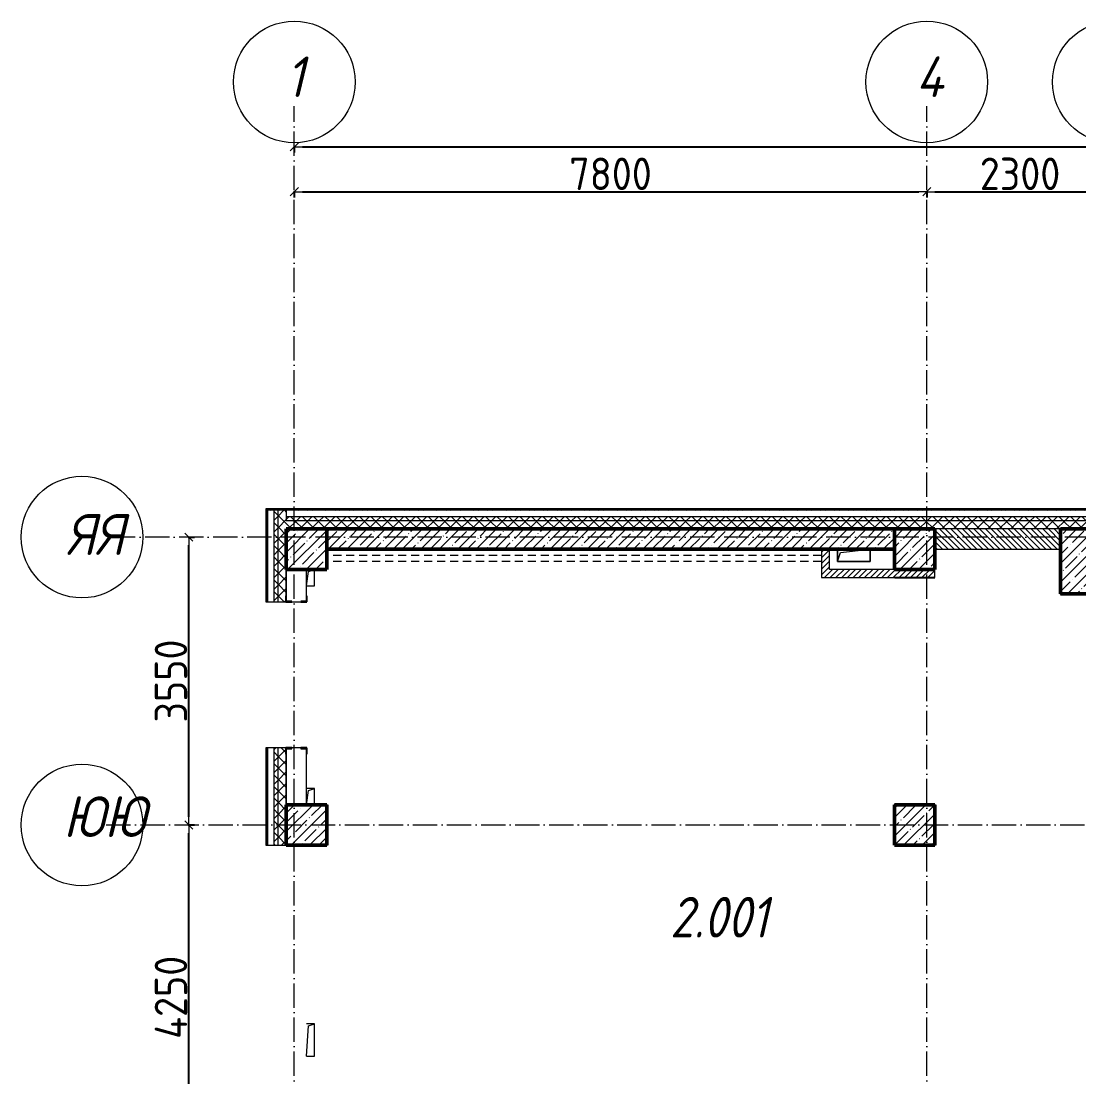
# Model space of a CAD drawing. Header units: millimetres. Extents: x -356862 to 418287, y 0 to 839748.
# Drawn here: x -21310 to -8267, y 537942 to 550959 of the extents above; entities that cross this region are included whole.
import ezdxf

# ---------------------------------------------------------------- set-up
doc = ezdxf.new("R2010")
doc.units = ezdxf.units.MM
doc.linetypes.add('200_ШТРИХ_ш1п0_6_', pattern=[160, 100, -60])
doc.linetypes.add('50_200_ШТРИХ_1Т_ш5_п1_п1_', pattern=[700, 500, -100, 0, -100])
for name, color, linetype, lineweight in [('A-____-____-DIMS', 7, 'Continuous', 9), ('A-DETL-____-OTLN-3', 7, '200_ШТРИХ_ш1п0_6_', 9), ('A-FLOR-____-OTLN', 7, 'Continuous', 9), ('A-GENM-____-MCUT', 7, 'Continuous', 25), ('A-GENM-____-OTLN', 7, 'Continuous', 9), ('A-GENM-____-OTLN-1', 7, 'Continuous', 25), ('A-WALL-____-MCUT', 7, 'Continuous', 13), ('A-WALL-____-MCUT-1', 7, 'Continuous', 9), ('A-WALL-____-MCUT-2', 7, 'Continuous', 50), ('A-WALL-____-PATT-1', 7, 'Continuous', 9), ('A-WALL-FNSH-MCUT-1', 7, 'Continuous', 9), ('S-COLS-____-MCUT', 7, 'Continuous', 50), ('S-COLS-____-OTLN', 7, 'Continuous', 9), ('S-GRID-____-IDEN', 7, 'Continuous', 9), ('S-GRID-____-OTLN-1', 7, '50_200_ШТРИХ_1Т_ш5_п1_п1_', 9), ('Марки помещений', 7, 'Continuous', 9)]:
    doc.layers.add(name, color=color, linetype=linetype, lineweight=lineweight)
doc.styles.add('ISOCPEUR_I_2', font='isocpeui.ttf', dxfattribs={"width": 0.85, "height": 2.3})
doc.styles.add('ISOCPEUR_I_9', font='isocpeui.ttf', dxfattribs={"width": 0.9, "height": 250})
doc.styles.add('СПДС', font='isocpeur.ttf', dxfattribs={"width": 0.9})
doc.dimstyles.new('Размера А3', dxfattribs={"dimtxt": 200, "dimasz": 100, "dimexe": 70, "dimexo": 100, "dimgap": 20, "dimtad": 1, "dimdec": 0, "dimrnd": 10, "dimzin": 0, "dimdsep": 46, "dimtxsty": 'СПДС', "dimblk": 'ARROWHEAD_6', "dimcen": 1, "dimclrd": 256, "dimclre": 256, "dimclrt": 256, "dimazin": 0, "dimtfac": 1, "dimtdec": 0, "dimtmove": 2, "dimatfit": 3, "dimfxl": 1, "dimtolj": 1, "dimtzin": 0, "dimarcsym": 0})
pattern_1 = [(45, (-15591.66, 459015.94), (-114.04925, 114.04925), []), (45, (-15477.61, 459015.94), (-114.04925, 114.04925), [201.612, -40.322, 3.353, -36.97])]
pattern_2 = [(45, (-15591.66, 459015.94), (-85.53659, 85.53659), []), (45, (-15534.64, 459015.94), (-85.53659, 85.53659), [])]
pattern_3 = [(45, (-15591.663, 459015.94), (-35.35534, 35.35534), [])]
pattern_4 = [(45, (-15591.66, 459015.94), (-70.71068, 70.71068), []), (135, (-15591.66, 459015.94), (-70.71068, -70.71068), [])]

# ---------------------------------------------------------------- blocks, each defined once
blk = doc.blocks.new('BSC_Колонна _Прямоугольная - 500х500-V27-АР1_План отверстий 2 этажа в осях 1-64_Ю-ЯЯ')
at = {"layer": 'S-COLS-____-OTLN'}
h = blk.add_hatch(dxfattribs=at)
h.set_pattern_fill('FP_36', color=256, style=0, pattern_type=2)
h.set_pattern_definition([(45, (2200, -85431.04), (-114.04925, 114.04925), []), (45, (2314.05, -85431.04), (-114.04925, 114.04925), [201.613, -40.323, 3.353, -36.97])])
h.paths.add_polyline_path([(-250, -250), (250, -250), (250, 250), (-250, 250), (-250, 46)], flags=0)
at = {"layer": 'S-COLS-____-MCUT'}
for p, q in [((250, 250), (-250, 250)), ((-250, 250), (-250, -250)), ((250, -250), (250, 250)), ((-250, -250), (250, -250))]:
    blk.add_line(p, q, dxfattribs=at)
blk = doc.blocks.new('BSC_Колонна _Прямоугольная - 500х500-V52-АР1_План отверстий 2 этажа в осях 1-64_Ю-ЯЯ')
at = {"layer": 'S-COLS-____-OTLN'}
h = blk.add_hatch(dxfattribs=at)
h.set_pattern_fill('FP_62', color=256, style=0, pattern_type=2)
h.set_pattern_definition([(45, (2200, -82031.04), (-114.04925, 114.04925), []), (45, (2314.05, -82031.04), (-114.04925, 114.04925), [201.613, -40.323, 3.353, -36.97])])
h.paths.add_polyline_path([(-250, -250), (250, -250), (250, 250), (-250, 250), (-250, 217)], flags=0)
at = {"layer": 'S-COLS-____-MCUT'}
for p, q in [((250, 250), (-250, 250)), ((-250, 250), (-250, -250)), ((250, -250), (250, 250)), ((-250, -250), (250, -250))]:
    blk.add_line(p, q, dxfattribs=at)
blk = doc.blocks.new('BSC_Колонна _Прямоугольная - 500х500-V56-АР1_План отверстий 2 этажа в осях 1-64_Ю-ЯЯ')
at = {"layer": 'S-COLS-____-OTLN'}
h = blk.add_hatch(dxfattribs=at)
h.set_pattern_fill('FP_67', color=256, style=0, pattern_type=2)
h.set_pattern_definition([(45, (-5300, -82031.04), (-114.04925, 114.04925), []), (45, (-5185.95, -82031.04), (-114.04925, 114.04925), [201.613, -40.323, 3.353, -36.97])])
h.paths.add_polyline_path([(-250, -250), (250, -250), (250, 250), (-250, 250)], flags=0)
at = {"layer": 'S-COLS-____-MCUT'}
for p, q in [((250, 250), (-250, 250)), ((-250, 250), (-250, -250)), ((250, -250), (250, 250)), ((-250, -250), (250, -250))]:
    blk.add_line(p, q, dxfattribs=at)
blk = doc.blocks.new('BSC_Колонна _Прямоугольная - 500х800-V91-АР1_План отверстий 2 этажа в осях 1-64_Ю-ЯЯ')
at = {"layer": 'S-COLS-____-OTLN'}
h = blk.add_hatch(dxfattribs=at)
h.set_pattern_fill('FP_104', color=256, style=0, pattern_type=2)
h.set_pattern_definition([(45, (-7350, -85281.04), (-114.04925, 114.04925), []), (45, (-7235.95, -85281.04), (-114.04925, 114.04925), [201.613, -40.323, 3.353, -36.97])])
h.paths.add_polyline_path([(-250, -400), (250, -400), (250, 400), (-250, 400)], flags=0)
at = {"layer": 'S-COLS-____-MCUT'}
for p, q in [((250, 400), (-250, 400)), ((-250, 400), (-250, -400)), ((250, -400), (250, 400)), ((-250, -400), (250, -400))]:
    blk.add_line(p, q, dxfattribs=at)
blk = doc.blocks.new('Фахверк_СКБ_Уголок - 250_2700-27497298-АР1_План отверстий 2 этажа в осях 1-64_Ю-ЯЯ')
at = {"layer": 'A-GENM-____-MCUT'}
for p, q in [((200, 181), (125, 181)), ((125, 181), (125, 106)), ((131, 106), (131, 175)), ((131, 175), (200, 175)), ((200, 175), (200, 181)), ((125, 106), (131, 106)), ((131, -6), (125, -6)), ((125, -6), (125, -81)), ((125, -81), (200, -81)), ((131, -75), (131, -6)), ((200, -75), (131, -75)), ((200, -81), (200, -75))]:
    blk.add_line(p, q, dxfattribs=at)
blk = doc.blocks.new('AR_Отверстие прямоугольное _в плите_ - AR_Отверстие прямоугольное _в плите_-30459225-АР1_План отверстий 2 этажа в осях 1-64_Ю-ЯЯ')
at = {"layer": 'A-GENM-____-OTLN'}
for p, q in [((-200, 75), (-200, -75)), ((-200, -75), (-163, 37)), ((-163, 37), (200, 75)), ((200, -75), (200, 75)), ((-200, -75), (200, -75))]:
    blk.add_line(p, q, dxfattribs=at)
blk = doc.blocks.new('AR_Отверстие прямоугольное _в плите_ - AR_Отверстие прямоугольное _в плите_-30510733-АР1_План отверстий 2 этажа в осях 1-64_Ю-ЯЯ')
at = {"layer": 'A-GENM-____-OTLN'}
for p, q in [((-50, -100), (-25, 75)), ((-25, 75), (50, 100)), ((50, -100), (50, 100)), ((-50, -100), (50, -100))]:
    blk.add_line(p, q, dxfattribs=at)
blk = doc.blocks.new('AR_Отверстие прямоугольное _в плите_ - AR_Отверстие прямоугольное _в плите_-30510902-АР1_План отверстий 2 этажа в осях 1-64_Ю-ЯЯ')
at = {"layer": 'A-GENM-____-OTLN'}
for p, q in [((50, 200), (-50, 200)), ((-50, -200), (-25, 175)), ((-25, 175), (50, 200)), ((50, -200), (50, 200)), ((-50, -200), (50, -200))]:
    blk.add_line(p, q, dxfattribs=at)
blk = doc.blocks.new('AR_Отверстие прямоугольное _в плите_ - AR_Отверстие прямоугольное _в плите_-V177-АР1_План отверстий 2 этажа в осях 1-64_Ю-ЯЯ')
at = {"layer": 'A-GENM-____-OTLN'}
for p, q in [((50, 100), (-50, 100)), ((-50, -100), (-25, 75)), ((-25, 75), (50, 100)), ((50, -100), (50, 100))]:
    blk.add_line(p, q, dxfattribs=at)
blk = doc.blocks.new('Ось сетки - Круг_Ø6_00__ISO-2_5_0_9K_-25732049-АР1_План отверстий 2 этажа в осях 1-64_Ю-ЯЯ')
at = {"layer": 'S-GRID-____-IDEN'}
blk.add_circle((0, 0), 3, dxfattribs=at)
blk = doc.blocks.new('ARROWHEAD_6')
at = {"color": 0, "linetype": 'Continuous'}
for p, q in [((0, 0), (-1, 0)), ((-0.5, -0.5), (0.5, 0.5))]:
    blk.add_line(p, q, dxfattribs=at)
blk = doc.blocks.new('*D4619')
at = {"layer": 'A-____-____-DIMS', "lineweight": -2, "transparency": 16777216}
for p, q in [((-19249, 541047), (-19173, 541047)), ((-19243, 536897), (-19243, 540947)), ((-19249, 536797), (-19173, 536797))]:
    blk.add_line(p, q, dxfattribs=at)
at = {"layer": 'Defpoints', "color": 0, "lineweight": 30, "transparency": 16777216}
for p in [(-19349, 541047), (-19243, 541047), (-19349, 536797)]:
    blk.add_point(p, dxfattribs=at)
at = {"layer": 'A-____-____-DIMS', "lineweight": -2, "transparency": 16777216, "xscale": 100, "yscale": 100, "zscale": 100}
for p, rotation in [((-19243, 541047), 90), ((-19243, 536797), 270)]:
    blk.add_blockref('ARROWHEAD_6', p, dxfattribs=dict(at, rotation=rotation))
at = {"layer": 'A-____-____-DIMS', "transparency": 16777216, "insert": (-19463, 538922), "char_height": 400, "width": 2.56, "attachment_point": 5, "rotation": 90, "style": 'СПДС'}
blk.add_mtext('\\A1;4250', dxfattribs=at)
blk = doc.blocks.new('*D4620')
at = {"layer": 'A-____-____-DIMS', "lineweight": -2, "transparency": 16777216}
for p, q in [((-19249, 544597), (-19173, 544597)), ((-19243, 541147), (-19243, 544497)), ((-19249, 541047), (-19173, 541047))]:
    blk.add_line(p, q, dxfattribs=at)
at = {"layer": 'Defpoints', "color": 0, "lineweight": 30, "transparency": 16777216}
for p in [(-19349, 544597), (-19243, 544597), (-19349, 541047)]:
    blk.add_point(p, dxfattribs=at)
at = {"layer": 'A-____-____-DIMS', "lineweight": -2, "transparency": 16777216, "xscale": 100, "yscale": 100, "zscale": 100}
for p, rotation in [((-19243, 544597), 90), ((-19243, 541047), 270)]:
    blk.add_blockref('ARROWHEAD_6', p, dxfattribs=dict(at, rotation=rotation))
at = {"layer": 'A-____-____-DIMS', "transparency": 16777216, "insert": (-19463, 542822), "char_height": 400, "width": 2.49, "attachment_point": 5, "rotation": 90, "style": 'СПДС'}
blk.add_mtext('\\A1;3550', dxfattribs=at)
blk = doc.blocks.new('*D4621')
at = {"layer": 'A-____-____-DIMS', "lineweight": -2, "transparency": 16777216}
for p, q in [((-17942, 548862), (-17942, 548786)), ((-17842, 548856), (-10242, 548856)), ((-10142, 548862), (-10142, 548786))]:
    blk.add_line(p, q, dxfattribs=at)
at = {"layer": 'Defpoints', "color": 0, "lineweight": 30, "transparency": 16777216}
for p in [(-17942, 548962), (-10142, 548962), (-10142, 548856)]:
    blk.add_point(p, dxfattribs=at)
at = {"layer": 'A-____-____-DIMS', "lineweight": -2, "transparency": 16777216, "xscale": 100, "yscale": 100, "zscale": 100, "rotation": 180}
blk.add_blockref('ARROWHEAD_6', (-17942, 548856), dxfattribs=at)
at = {"layer": 'A-____-____-DIMS', "lineweight": -2, "transparency": 16777216, "xscale": 100, "yscale": 100, "zscale": 100}
blk.add_blockref('ARROWHEAD_6', (-10142, 548856), dxfattribs=at)
at = {"layer": 'A-____-____-DIMS', "transparency": 16777216, "insert": (-14042, 549076), "char_height": 400, "width": 2.49, "attachment_point": 5, "style": 'СПДС'}
blk.add_mtext('\\A1;7800', dxfattribs=at)
blk = doc.blocks.new('*D4622')
at = {"layer": 'A-____-____-DIMS', "lineweight": -2, "transparency": 16777216}
for p, q in [((-10142, 548862), (-10142, 548786)), ((-10042, 548856), (-7942, 548856)), ((-7842, 548862), (-7842, 548786))]:
    blk.add_line(p, q, dxfattribs=at)
at = {"layer": 'Defpoints', "color": 0, "lineweight": 30, "transparency": 16777216}
for p in [(-10142, 548962), (-7842, 548962), (-7842, 548856)]:
    blk.add_point(p, dxfattribs=at)
at = {"layer": 'A-____-____-DIMS', "lineweight": -2, "transparency": 16777216, "xscale": 100, "yscale": 100, "zscale": 100, "rotation": 180}
blk.add_blockref('ARROWHEAD_6', (-10142, 548856), dxfattribs=at)
at = {"layer": 'A-____-____-DIMS', "lineweight": -2, "transparency": 16777216, "xscale": 100, "yscale": 100, "zscale": 100}
blk.add_blockref('ARROWHEAD_6', (-7842, 548856), dxfattribs=at)
at = {"layer": 'A-____-____-DIMS', "transparency": 16777216, "insert": (-8992, 549076), "char_height": 400, "width": 2.49, "attachment_point": 5, "style": 'СПДС'}
blk.add_mtext('\\A1;2300', dxfattribs=at)
blk = doc.blocks.new('*D4571')
at = {"layer": 'A-____-____-DIMS', "lineweight": -2, "transparency": 16777216}
for p, q in [((-17942, 549415), (-17942, 549339)), ((-17842, 549409), (33027, 549409)), ((85458, 549409), (34435, 549409)), ((85558, 549415), (85558, 549339))]:
    blk.add_line(p, q, dxfattribs=at)
at = {"layer": 'Defpoints', "color": 0, "lineweight": 30, "transparency": 16777216}
for p in [(-17942, 549515), (85558, 549515), (85558, 549409)]:
    blk.add_point(p, dxfattribs=at)
at = {"layer": 'A-____-____-DIMS', "lineweight": -2, "transparency": 16777216, "xscale": 100, "yscale": 100, "zscale": 100, "rotation": 180}
blk.add_blockref('ARROWHEAD_6', (-17942, 549409), dxfattribs=at)
at = {"layer": 'A-____-____-DIMS', "lineweight": -2, "transparency": 16777216, "xscale": 100, "yscale": 100, "zscale": 100}
blk.add_blockref('ARROWHEAD_6', (85558, 549409), dxfattribs=at)
at = {"layer": 'A-____-____-DIMS', "transparency": 16777216, "insert": (33047, 549835), "char_height": 400, "width": 3.54, "attachment_point": 1, "line_spacing_factor": 1.149209, "style": 'СПДС'}
blk.add_mtext('\\A1;103500', dxfattribs=at)
blk = doc.blocks.new('*D13697')
at = {"layer": 'A-____-____-DIMS', "lineweight": -2, "transparency": 16777216}
for p, q in [((-19249, 541047), (-19173, 541047)), ((-19243, 536897), (-19243, 540947)), ((-19249, 536797), (-19173, 536797))]:
    blk.add_line(p, q, dxfattribs=at)
at = {"layer": 'Defpoints', "color": 0, "transparency": 16777216}
for p in [(-19349, 541047), (-19243, 541047), (-19349, 536797)]:
    blk.add_point(p, dxfattribs=at)
at = {"layer": 'A-____-____-DIMS', "lineweight": -2, "transparency": 16777216, "xscale": 100, "yscale": 100, "zscale": 100}
for p, rotation in [((-19243, 541047), 90), ((-19243, 536797), 270)]:
    blk.add_blockref('ARROWHEAD_6', p, dxfattribs=dict(at, rotation=rotation))
at = {"layer": 'A-____-____-DIMS', "transparency": 16777216, "insert": (-19463, 538922), "char_height": 400, "width": 2.56, "attachment_point": 5, "rotation": 90, "style": 'СПДС'}
blk.add_mtext('\\A1;4250', dxfattribs=at)
blk = doc.blocks.new('*D13698')
at = {"layer": 'A-____-____-DIMS', "lineweight": -2, "transparency": 16777216}
for p, q in [((-19249, 544597), (-19173, 544597)), ((-19243, 541147), (-19243, 544497)), ((-19249, 541047), (-19173, 541047))]:
    blk.add_line(p, q, dxfattribs=at)
at = {"layer": 'Defpoints', "color": 0, "transparency": 16777216}
for p in [(-19349, 544597), (-19243, 544597), (-19349, 541047)]:
    blk.add_point(p, dxfattribs=at)
at = {"layer": 'A-____-____-DIMS', "lineweight": -2, "transparency": 16777216, "xscale": 100, "yscale": 100, "zscale": 100}
for p, rotation in [((-19243, 544597), 90), ((-19243, 541047), 270)]:
    blk.add_blockref('ARROWHEAD_6', p, dxfattribs=dict(at, rotation=rotation))
at = {"layer": 'A-____-____-DIMS', "transparency": 16777216, "insert": (-19463, 542822), "char_height": 400, "width": 2.49, "attachment_point": 5, "rotation": 90, "style": 'СПДС'}
blk.add_mtext('\\A1;3550', dxfattribs=at)
blk = doc.blocks.new('*D13699')
at = {"layer": 'A-____-____-DIMS', "lineweight": -2, "transparency": 16777216}
for p, q in [((-17942, 548862), (-17942, 548786)), ((-17842, 548856), (-10242, 548856)), ((-10142, 548862), (-10142, 548786))]:
    blk.add_line(p, q, dxfattribs=at)
at = {"layer": 'Defpoints', "color": 0, "transparency": 16777216}
for p in [(-17942, 548962), (-10142, 548962), (-10142, 548856)]:
    blk.add_point(p, dxfattribs=at)
at = {"layer": 'A-____-____-DIMS', "lineweight": -2, "transparency": 16777216, "xscale": 100, "yscale": 100, "zscale": 100, "rotation": 180}
blk.add_blockref('ARROWHEAD_6', (-17942, 548856), dxfattribs=at)
at = {"layer": 'A-____-____-DIMS', "lineweight": -2, "transparency": 16777216, "xscale": 100, "yscale": 100, "zscale": 100}
blk.add_blockref('ARROWHEAD_6', (-10142, 548856), dxfattribs=at)
at = {"layer": 'A-____-____-DIMS', "transparency": 16777216, "insert": (-14042, 549076), "char_height": 400, "width": 2.49, "attachment_point": 5, "style": 'СПДС'}
blk.add_mtext('\\A1;7800', dxfattribs=at)
blk = doc.blocks.new('*D13700')
at = {"layer": 'A-____-____-DIMS', "lineweight": -2, "transparency": 16777216}
for p, q in [((-10142, 548862), (-10142, 548786)), ((-10042, 548856), (-7942, 548856)), ((-7842, 548862), (-7842, 548786))]:
    blk.add_line(p, q, dxfattribs=at)
at = {"layer": 'Defpoints', "color": 0, "transparency": 16777216}
for p in [(-10142, 548962), (-7842, 548962), (-7842, 548856)]:
    blk.add_point(p, dxfattribs=at)
at = {"layer": 'A-____-____-DIMS', "lineweight": -2, "transparency": 16777216, "xscale": 100, "yscale": 100, "zscale": 100, "rotation": 180}
blk.add_blockref('ARROWHEAD_6', (-10142, 548856), dxfattribs=at)
at = {"layer": 'A-____-____-DIMS', "lineweight": -2, "transparency": 16777216, "xscale": 100, "yscale": 100, "zscale": 100}
blk.add_blockref('ARROWHEAD_6', (-7842, 548856), dxfattribs=at)
at = {"layer": 'A-____-____-DIMS', "transparency": 16777216, "insert": (-8992, 549076), "char_height": 400, "width": 2.49, "attachment_point": 5, "style": 'СПДС'}
blk.add_mtext('\\A1;2300', dxfattribs=at)
blk = doc.blocks.new('*D13738')
at = {"layer": 'A-____-____-DIMS', "lineweight": -2, "transparency": 16777216}
for p, q in [((-17942, 549415), (-17942, 549339)), ((-17842, 549409), (33027, 549409)), ((85458, 549409), (34435, 549409)), ((85558, 549415), (85558, 549339))]:
    blk.add_line(p, q, dxfattribs=at)
at = {"layer": 'Defpoints', "color": 0, "transparency": 16777216}
for p in [(-17942, 549515), (85558, 549515), (85558, 549409)]:
    blk.add_point(p, dxfattribs=at)
at = {"layer": 'A-____-____-DIMS', "lineweight": -2, "transparency": 16777216, "xscale": 100, "yscale": 100, "zscale": 100, "rotation": 180}
blk.add_blockref('ARROWHEAD_6', (-17942, 549409), dxfattribs=at)
at = {"layer": 'A-____-____-DIMS', "lineweight": -2, "transparency": 16777216, "xscale": 100, "yscale": 100, "zscale": 100}
blk.add_blockref('ARROWHEAD_6', (85558, 549409), dxfattribs=at)
at = {"layer": 'A-____-____-DIMS', "transparency": 16777216, "insert": (33047, 549835), "char_height": 400, "width": 3.54, "attachment_point": 1, "line_spacing_factor": 1.149209, "style": 'СПДС'}
blk.add_mtext('\\A1;103500', dxfattribs=at)
blk = doc.blocks.new('*D13867')
at = {"layer": 'A-____-____-DIMS', "lineweight": -2, "transparency": 16777216}
for p, q in [((-19249, 541047), (-19173, 541047)), ((-19243, 536897), (-19243, 540947)), ((-19249, 536797), (-19173, 536797))]:
    blk.add_line(p, q, dxfattribs=at)
at = {"layer": 'Defpoints', "color": 0, "transparency": 16777216}
for p in [(-19349, 541047), (-19243, 541047), (-19349, 536797)]:
    blk.add_point(p, dxfattribs=at)
at = {"layer": 'A-____-____-DIMS', "lineweight": -2, "transparency": 16777216, "xscale": 100, "yscale": 100, "zscale": 100}
for p, rotation in [((-19243, 541047), 90), ((-19243, 536797), 270)]:
    blk.add_blockref('ARROWHEAD_6', p, dxfattribs=dict(at, rotation=rotation))
at = {"layer": 'A-____-____-DIMS', "transparency": 16777216, "insert": (-19463, 538922), "char_height": 400, "width": 2.56, "attachment_point": 5, "rotation": 90, "style": 'СПДС'}
blk.add_mtext('\\A1;4250', dxfattribs=at)
blk = doc.blocks.new('*D13868')
at = {"layer": 'A-____-____-DIMS', "lineweight": -2, "transparency": 16777216}
for p, q in [((-19249, 544597), (-19173, 544597)), ((-19243, 541147), (-19243, 544497)), ((-19249, 541047), (-19173, 541047))]:
    blk.add_line(p, q, dxfattribs=at)
at = {"layer": 'Defpoints', "color": 0, "transparency": 16777216}
for p in [(-19349, 544597), (-19243, 544597), (-19349, 541047)]:
    blk.add_point(p, dxfattribs=at)
at = {"layer": 'A-____-____-DIMS', "lineweight": -2, "transparency": 16777216, "xscale": 100, "yscale": 100, "zscale": 100}
for p, rotation in [((-19243, 544597), 90), ((-19243, 541047), 270)]:
    blk.add_blockref('ARROWHEAD_6', p, dxfattribs=dict(at, rotation=rotation))
at = {"layer": 'A-____-____-DIMS', "transparency": 16777216, "insert": (-19463, 542822), "char_height": 400, "width": 2.49, "attachment_point": 5, "rotation": 90, "style": 'СПДС'}
blk.add_mtext('\\A1;3550', dxfattribs=at)
blk = doc.blocks.new('*D13869')
at = {"layer": 'A-____-____-DIMS', "lineweight": -2, "transparency": 16777216}
for p, q in [((-17942, 548862), (-17942, 548786)), ((-17842, 548856), (-10242, 548856)), ((-10142, 548862), (-10142, 548786))]:
    blk.add_line(p, q, dxfattribs=at)
at = {"layer": 'Defpoints', "color": 0, "transparency": 16777216}
for p in [(-17942, 548962), (-10142, 548962), (-10142, 548856)]:
    blk.add_point(p, dxfattribs=at)
at = {"layer": 'A-____-____-DIMS', "lineweight": -2, "transparency": 16777216, "xscale": 100, "yscale": 100, "zscale": 100, "rotation": 180}
blk.add_blockref('ARROWHEAD_6', (-17942, 548856), dxfattribs=at)
at = {"layer": 'A-____-____-DIMS', "lineweight": -2, "transparency": 16777216, "xscale": 100, "yscale": 100, "zscale": 100}
blk.add_blockref('ARROWHEAD_6', (-10142, 548856), dxfattribs=at)
at = {"layer": 'A-____-____-DIMS', "transparency": 16777216, "insert": (-14042, 549076), "char_height": 400, "width": 2.49, "attachment_point": 5, "style": 'СПДС'}
blk.add_mtext('\\A1;7800', dxfattribs=at)
blk = doc.blocks.new('*D13870')
at = {"layer": 'A-____-____-DIMS', "lineweight": -2, "transparency": 16777216}
for p, q in [((-10142, 548862), (-10142, 548786)), ((-10042, 548856), (-7942, 548856)), ((-7842, 548862), (-7842, 548786))]:
    blk.add_line(p, q, dxfattribs=at)
at = {"layer": 'Defpoints', "color": 0, "transparency": 16777216}
for p in [(-10142, 548962), (-7842, 548962), (-7842, 548856)]:
    blk.add_point(p, dxfattribs=at)
at = {"layer": 'A-____-____-DIMS', "lineweight": -2, "transparency": 16777216, "xscale": 100, "yscale": 100, "zscale": 100, "rotation": 180}
blk.add_blockref('ARROWHEAD_6', (-10142, 548856), dxfattribs=at)
at = {"layer": 'A-____-____-DIMS', "lineweight": -2, "transparency": 16777216, "xscale": 100, "yscale": 100, "zscale": 100}
blk.add_blockref('ARROWHEAD_6', (-7842, 548856), dxfattribs=at)
at = {"layer": 'A-____-____-DIMS', "transparency": 16777216, "insert": (-8992, 549076), "char_height": 400, "width": 2.49, "attachment_point": 5, "style": 'СПДС'}
blk.add_mtext('\\A1;2300', dxfattribs=at)
blk = doc.blocks.new('*D13908')
at = {"layer": 'A-____-____-DIMS', "lineweight": -2, "transparency": 16777216}
for p, q in [((-17942, 549415), (-17942, 549339)), ((-17842, 549409), (33027, 549409)), ((85458, 549409), (34435, 549409)), ((85558, 549415), (85558, 549339))]:
    blk.add_line(p, q, dxfattribs=at)
at = {"layer": 'Defpoints', "color": 0, "transparency": 16777216}
for p in [(-17942, 549515), (85558, 549515), (85558, 549409)]:
    blk.add_point(p, dxfattribs=at)
at = {"layer": 'A-____-____-DIMS', "lineweight": -2, "transparency": 16777216, "xscale": 100, "yscale": 100, "zscale": 100, "rotation": 180}
blk.add_blockref('ARROWHEAD_6', (-17942, 549409), dxfattribs=at)
at = {"layer": 'A-____-____-DIMS', "lineweight": -2, "transparency": 16777216, "xscale": 100, "yscale": 100, "zscale": 100}
blk.add_blockref('ARROWHEAD_6', (85558, 549409), dxfattribs=at)
at = {"layer": 'A-____-____-DIMS', "transparency": 16777216, "insert": (33047, 549835), "char_height": 400, "width": 3.54, "attachment_point": 1, "line_spacing_factor": 1.149209, "style": 'СПДС'}
blk.add_mtext('\\A1;103500', dxfattribs=at)
blk = doc.blocks.new('2этаж')
at = {"layer": 'S-GRID-____-OTLN-1', "color": 251, "ltscale": 0.6, "true_color": 0x636466}
for p, q in [((-17941.7, 511907.5), (-17941.7, 549908.8)), ((-10141.7, 511907.5), (-10141.7, 549908.8)), ((88482.7, 544597), (-20260.4, 544597)), ((-20260.4, 541047), (88482.7, 541047))]:
    blk.add_line(p, q, dxfattribs=at)
at = {"layer": 'S-GRID-____-IDEN', "xscale": 250, "yscale": 250, "zscale": 99.99999999999993}
for p in [(-17941.7, 550208.8), (-10141.7, 550208.8), (-7841.7, 550208.8)]:
    blk.add_blockref('Ось сетки - Круг_Ø6_00__ISO-2_5_0_9K_-25732049-АР1_План отверстий 2 этажа в осях 1-64_Ю-ЯЯ', p, dxfattribs=at)
for p, rotation in [((-20560.4, 544597), 89.9999999999998), ((-20560.4, 541047), 269.9999999999995)]:
    blk.add_blockref('Ось сетки - Круг_Ø6_00__ISO-2_5_0_9K_-25732049-АР1_План отверстий 2 этажа в осях 1-64_Ю-ЯЯ', p, dxfattribs=dict(at, rotation=rotation))
at = {"layer": 'S-GRID-____-IDEN', "char_height": 500, "attachment_point": 1, "style": 'ISOCPEUR_I_9'}
for s, insert, width in [('\\fISOCPEUR|b0|i1|c204|p34|;\\W.9;1', (-18044.1, 550523.4), 144.304), ('\\fISOCPEUR|b0|i1|c204|p34|;\\W.9;4', (-10276.9, 550523.4), 223.671), ('ЯЯ', (-20750.1, 544878.9), 447.342), ('ЮЮ', (-20790.8, 541399.4), 533.924)]:
    blk.add_mtext(s, dxfattribs=dict(at, insert=insert, width=width))
at = {"layer": 'A-____-____-DIMS'}
dim = blk.add_linear_dim(base=(85558.3, 549408.6), p1=(-17941.7, 549514.7), p2=(85558.3, 549514.7), dimstyle='Размера А3', override={"dimtxt": 400}, dxfattribs=at)
dim.commit()
dim.dimension.update_dxf_attribs({"geometry": '*D4571', "text_midpoint": (33731.2, 549568.6), "dimtype": 160})
for base, p1, p2, picture, middle in [((-10141.7, 548856.4), (-17941.7, 548962.5), (-10141.7, 548962.5), '*D4621', (-14041.7, 549076.4)), ((-7841.7, 548856.4), (-10141.7, 548962.5), (-7841.7, 548962.5), '*D4622', (-8991.7, 549076.4))]:
    dim = blk.add_linear_dim(base=base, p1=p1, p2=p2, dimstyle='Размера А3', override={"dimtxt": 400}, dxfattribs=at)
    dim.commit()
    dim.dimension.update_dxf_attribs({"geometry": picture, "text_midpoint": middle})
for base, p1, p2, picture, middle in [((-19243.1, 544597), (-19349.1, 541047), (-19349.1, 544597), '*D4620', (-19463.1, 542822)), ((-19243.1, 541047), (-19349.1, 536797), (-19349.1, 541047), '*D4619', (-19463.1, 538922))]:
    dim = blk.add_linear_dim(base=base, p1=p1, p2=p2, angle=90, dimstyle='Размера А3', override={"dimtxt": 400}, dxfattribs=at)
    dim.commit()
    dim.dimension.update_dxf_attribs({"geometry": picture, "text_midpoint": middle})

msp = doc.modelspace()

# ---------------------------------------------------------------- hatches: boundary and pattern name
at = {"layer": 'A-WALL-____-PATT-1'}
h = msp.add_hatch(dxfattribs=at)
h.set_pattern_fill('FP_3', color=256, style=0, pattern_type=2)
h.set_pattern_definition(pattern_2)
h.paths.add_polyline_path([(-18291.6634, 531876.983), (-18271.6634, 531876.983), (-18271.6634, 532996.983), (-18291.6634, 532996.983), (-18291.6634, 532384.6563)], flags=0)
h.paths.add_polyline_path([(-18271.6634, 534796.983), (-18271.6634, 535996.983), (-18291.6634, 535996.983), (-18291.6634, 534796.983)], flags=0)
h.paths.add_polyline_path([(-18271.6634, 540796.983), (-18271.6634, 541996.983), (-18291.6634, 541996.983), (-18291.6634, 540796.983)], flags=0)
h.paths.add_polyline_path([(-18271.6634, 543796.983), (-18271.6634, 544946.983), (-18291.6634, 544946.983), (-18291.6634, 543796.983)], flags=0)
h = msp.add_hatch(dxfattribs=at)
h.set_pattern_fill('FP_3', color=256, style=0, pattern_type=2)
h.set_pattern_definition(pattern_2)
h.paths.add_polyline_path([(8275.8366, 544926.983), (8275.8366, 544946.983), (4538.3366, 544946.983), (4538.3366, 544926.983), (8254.4145, 544926.983)], flags=0)
h.paths.add_polyline_path([(-4961.6634, 544926.983), (-4961.6634, 544946.983), (-18271.6634, 544946.983), (-18271.6634, 544926.983), (-5001.8405, 544926.983)], flags=0)
h = msp.add_hatch(dxfattribs=at)
h.set_pattern_fill('FP_1', color=256, style=0, pattern_type=2)
h.set_pattern_definition(pattern_4)
h.paths.add_polyline_path([(-18141.6634, 532046.983), (-18141.6634, 532996.983), (-18191.6634, 532996.983), (-18191.6634, 532046.983)], flags=0)
h.paths.add_polyline_path([(-18141.6634, 534796.983), (-18141.6634, 535996.983), (-18191.6634, 535996.983), (-18191.6634, 534796.983)], flags=0)
h.paths.add_polyline_path([(-18141.6634, 540796.983), (-18141.6634, 541996.983), (-18191.6634, 541996.983), (-18191.6634, 540796.983)], flags=0)
h.paths.add_polyline_path([(-18141.6634, 543796.983), (-18141.6634, 544926.983), (-18191.6634, 544926.983), (-18191.6634, 543796.983)], flags=0)
h = msp.add_hatch(dxfattribs=at)
h.set_pattern_fill('FP_1', color=256, style=0, pattern_type=2)
h.set_pattern_definition(pattern_4)
h.paths.add_polyline_path([(-18041.6634, 532046.983), (-18041.6634, 532921.983), (-18047.6634, 532921.983), (-18047.6634, 532996.983), (-18141.6634, 532996.983), (-18141.6634, 532046.983)], flags=0)
h.paths.add_polyline_path([(-18047.6634, 534796.983), (-18047.6634, 534871.983), (-18041.6634, 534871.983), (-18041.6634, 535921.983), (-18047.6634, 535921.983), (-18047.6634, 535996.983), (-18141.6634, 535996.983), (-18141.6634, 534796.983)], flags=0)
h.paths.add_polyline_path([(-18141.6634, 540796.983), (-18041.6634, 540796.983), (-18041.6634, 541921.983), (-18047.6634, 541921.983), (-18047.6634, 541996.983), (-18141.6634, 541996.983), (-18141.6634, 541263.9242)], flags=0)
h.paths.add_polyline_path([(-18047.6634, 543796.983), (-18047.6634, 543871.983), (-18041.6634, 543871.983), (-18041.6634, 544926.983), (-18141.6634, 544926.983), (-18141.6634, 543796.983)], flags=0)
h = msp.add_hatch(dxfattribs=at)
h.set_pattern_fill('FP_1', color=256, style=0, pattern_type=2)
h.set_pattern_definition(pattern_4)
h.paths.add_polyline_path([(4538.3366, 544796.983), (8108.3366, 544796.983), (8108.3366, 544846.983), (4538.3366, 544846.983)], flags=0)
h.paths.add_polyline_path([(-5001.8405, 544796.983), (-4961.6634, 544796.983), (-4961.6634, 544846.983), (-18041.6634, 544846.983), (-18041.6634, 544796.983), (-8536.8418, 544796.983)], flags=0)
h = msp.add_hatch(dxfattribs=at)
h.set_pattern_fill('FP_1', color=256, style=0, pattern_type=2)
h.set_pattern_definition(pattern_4)
h.paths.add_polyline_path([(7408.3366, 544696.983), (8108.3366, 544696.983), (8108.3366, 544796.983), (4538.3366, 544796.983), (4538.3366, 544702.983), (4613.3366, 544702.983), (4613.3366, 544696.983), (7370.6642, 544696.983)], flags=0)
h.paths.add_polyline_path([(-5691.6634, 544696.983), (-5036.6634, 544696.983), (-5036.6634, 544702.983), (-4961.6634, 544702.983), (-4961.6634, 544796.983), (-18041.6634, 544796.983), (-18041.6634, 544696.983), (-6191.6634, 544696.983)], flags=0)
h = msp.add_hatch(dxfattribs=at)
h.set_pattern_fill('FP_13', color=256, style=0, pattern_type=2)
h.set_pattern_definition(pattern_1)
h.paths.add_polyline_path([(-11341.6634, 544446.983), (-10541.6634, 544446.983), (-10541.6634, 544696.983), (-17541.6634, 544696.983), (-17541.6634, 544446.983), (-11441.6634, 544446.983)], flags=0)
h = msp.add_hatch(dxfattribs=at)
h.set_pattern_fill('FP_6', color=256, style=0, pattern_type=2)
h.set_pattern_definition([(135, (-15591.663, 459015.94), (-35.35534, -35.35534), [])])
h.paths.add_polyline_path([(-10041.6634, 544446.983), (-8491.6634, 544446.983), (-8491.6634, 544696.983), (-10041.6634, 544696.983)], flags=0)
h = msp.add_hatch(dxfattribs=at)
h.set_pattern_fill('FP_5', color=256, style=0, pattern_type=2)
h.set_pattern_definition(pattern_3)
h.paths.add_polyline_path([(-11341.6634, 544096.983), (-11341.6634, 544446.983), (-11441.6634, 544446.983), (-11441.6634, 544096.983)], flags=0)
h = msp.add_hatch(dxfattribs=at)
h.set_pattern_fill('FP_5', color=256, style=0, pattern_type=2)
h.set_pattern_definition(pattern_3)
h.paths.add_polyline_path([(-10041.6634, 544096.983), (-10041.6634, 544196.983), (-11341.6634, 544196.983), (-11341.6634, 544096.983)], flags=0)
at = {"layer": 'S-COLS-____-OTLN'}
h = msp.add_hatch(dxfattribs=at)
h.set_pattern_fill('FP_13', color=256, style=0, pattern_type=2)
h.set_pattern_definition(pattern_1)
h.paths.add_polyline_path([(-10041.6634, 544196.983), (-10041.6634, 544696.983), (-10541.6634, 544696.983), (-10541.6634, 544196.983)], flags=0)

# ---------------------------------------------------------------- linework, layer by layer
for points in [[(-8191.6634, 543896.983), (-8491.6634, 543896.983), (-8491.6634, 544446.983)], [(-10534.9759, 544096.983), (-10041.6634, 544096.983)], [(-17791.6634, 540796.983), (-17541.6634, 540796.983), (-17541.6634, 541296.983), (-17791.6634, 541296.983)]]:
    msp.add_lwpolyline(points)
msp.add_lwpolyline([(-10541.6634, 540796.983), (-10041.6634, 540796.983), (-10041.6634, 541296.983), (-10541.6634, 541296.983)], close=True)
at = {"layer": 'A-DETL-____-OTLN-3'}
for p, q in [((-11441.6634, 544371.983), (-17541.6634, 544371.983)), ((-11441.6634, 544296.983), (-17541.6634, 544296.983))]:
    msp.add_line(p, q, dxfattribs=at)
at = {"layer": 'A-FLOR-____-OTLN'}
for p, q in [((-11241.6634, 544296.983), (-11241.6634, 544446.983)), ((-10841.6634, 544446.983), (-10841.6634, 544296.983)), ((-10841.6634, 544296.983), (-11241.6634, 544296.983))]:
    msp.add_line(p, q, dxfattribs=at)
at = {"layer": 'A-WALL-____-MCUT'}
for p, q in [((-4961.6634, 544926.983), (-18271.6634, 544926.983)), ((-18271.6634, 544926.983), (-18271.6634, 543796.983)), ((-18271.6634, 543796.983), (-18271.6634, 544926.983)), ((-8491.6634, 544696.983), (-10541.6634, 544696.983)), ((-10041.6634, 544696.983), (-10041.6634, 544446.983)), ((-10041.6634, 544446.983), (-8491.6634, 544446.983)), ((-17791.6634, 543871.983), (-17791.6634, 544196.983)), ((-18271.6634, 543796.983), (-18047.6634, 543796.983)), ((-17972.6634, 543796.983), (-17860.6634, 543796.983)), ((-18047.6634, 541996.983), (-18271.6634, 541996.983)), ((-18271.6634, 541996.983), (-18271.6634, 540796.983)), ((-18271.6634, 540796.983), (-18271.6634, 541996.983)), ((-17860.6634, 541996.983), (-17972.6634, 541996.983)), ((-17791.6634, 541296.983), (-17791.6634, 541921.983)), ((-18271.6634, 540796.983), (-18041.6634, 540796.983))]:
    msp.add_line(p, q, dxfattribs=at)
at = {"layer": 'A-WALL-____-MCUT-1'}
for p, q in [((-18191.6634, 543796.983), (-18191.6634, 544926.983)), ((-18141.6634, 543796.983), (-18141.6634, 544926.983)), ((-18041.6634, 544926.983), (-18041.6634, 544796.983)), ((-4961.6634, 544846.983), (-18041.6634, 544846.983)), ((-4961.6634, 544796.983), (-18041.6634, 544796.983)), ((-18041.6634, 544196.983), (-18041.6634, 543871.983)), ((-18041.6634, 543871.983), (-18041.6634, 544196.983)), ((-18191.6634, 540796.983), (-18191.6634, 541996.983)), ((-18141.6634, 540796.983), (-18141.6634, 541996.983)), ((-18041.6634, 541921.983), (-18041.6634, 541296.983)), ((-18041.6634, 541296.983), (-18041.6634, 541921.983))]:
    msp.add_line(p, q, dxfattribs=at)
at = {"layer": 'A-WALL-____-MCUT-2'}
for p, q in [((-10541.6634, 544696.983), (-17541.6634, 544696.983)), ((-10541.6634, 544446.983), (-10541.6634, 544696.983)), ((-17541.6634, 544446.983), (-10541.6634, 544446.983))]:
    msp.add_line(p, q, dxfattribs=at)
at = {"layer": 'A-WALL-FNSH-MCUT-1'}
for p, q in [((-4961.6634, 544946.983), (-18291.6634, 544946.983)), ((-18291.6634, 544946.983), (-18291.6634, 543796.983)), ((-11441.6634, 544446.983), (-11441.6634, 544096.983)), ((-11341.6634, 544196.983), (-11341.6634, 544446.983)), ((-10041.6634, 544196.983), (-11341.6634, 544196.983)), ((-10041.6634, 544096.983), (-10041.6634, 544196.983)), ((-11441.6634, 544096.983), (-10041.6634, 544096.983)), ((-18291.6634, 543796.983), (-18271.6634, 543796.983)), ((-18291.6634, 541996.983), (-18291.6634, 540796.983)), ((-18271.6634, 541996.983), (-18291.6634, 541996.983)), ((-18291.6634, 540796.983), (-18271.6634, 540796.983))]:
    msp.add_line(p, q, dxfattribs=at)
at = {"layer": 'S-COLS-____-MCUT'}
for p, q in [((-10041.6634, 544696.983), (-10541.6634, 544696.983)), ((-10541.6634, 544696.983), (-10541.6634, 544196.983)), ((-10041.6634, 544196.983), (-10041.6634, 544696.983)), ((-10541.6634, 544196.983), (-10041.6634, 544196.983))]:
    msp.add_line(p, q, dxfattribs=at)
at = {"layer": 'S-GRID-____-IDEN'}
for centre, start_param, end_param in [((-17941.6634, 550208.7924), 3.926990817, 10.2101761242), ((-17941.6634, 550208.7924), 3.926990817, 10.2101761242), ((-10141.6634, 550208.7924), 3.926990817, 10.2101761242), ((-10141.6634, 550208.7924), 3.926990817, 10.2101761242), ((-7841.6634, 550208.7924), 3.926990817, 10.2101761242), ((-7841.6634, 550208.7924), 3.926990817, 10.2101761242), ((-20560.4336, 544596.983), -0.7853981634, 5.4977871438), ((-20560.4336, 544596.983), -0.7853981634, 5.4977871438), ((-20560.4336, 541046.983), 2.3561944902, 8.6393797974), ((-20560.4336, 541046.983), 2.3561944902, 8.6393797974)]:
    msp.add_ellipse(centre, major_axis=(-530.3301, 530.3301), ratio=1, start_param=start_param, end_param=end_param, dxfattribs=at)
at = {"layer": 'S-GRID-____-OTLN-1', "color": 251, "ltscale": 0.6, "true_color": 0x636466}
for p, q in [((-17941.6634, 511907.5288), (-17941.6634, 549908.7924)), ((-17941.6634, 511907.5288), (-17941.6634, 549908.7924)), ((-10141.6634, 511907.5288), (-10141.6634, 549908.7924)), ((-10141.6634, 511907.5288), (-10141.6634, 549908.7924)), ((88482.7432, 544596.983), (-20260.4336, 544596.983)), ((88482.7432, 544596.983), (-20260.4336, 544596.983)), ((-20260.4336, 541046.983), (88482.7432, 541046.983)), ((-20260.4336, 541046.983), (88482.7432, 541046.983))]:
    msp.add_line(p, q, dxfattribs=at)

# ---------------------------------------------------------------- block references
at = {"color": 18, "true_color": 0x000000}
msp.add_blockref('2этаж', (0, 0), dxfattribs=at)
at = {"layer": 'A-GENM-____-OTLN'}
for name, p in [('AR_Отверстие прямоугольное _в плите_ - AR_Отверстие прямоугольное _в плите_-30459225-АР1_План отверстий 2 этажа в осях 1-64_Ю-ЯЯ', (-11041.6634, 544371.983)), ('AR_Отверстие прямоугольное _в плите_ - AR_Отверстие прямоугольное _в плите_-30510733-АР1_План отверстий 2 этажа в осях 1-64_Ю-ЯЯ', (-17741.6634, 544096.983)), ('AR_Отверстие прямоугольное _в плите_ - AR_Отверстие прямоугольное _в плите_-V177-АР1_План отверстий 2 этажа в осях 1-64_Ю-ЯЯ', (-17741.6634, 541396.983)), ('AR_Отверстие прямоугольное _в плите_ - AR_Отверстие прямоугольное _в плите_-30510902-АР1_План отверстий 2 этажа в осях 1-64_Ю-ЯЯ', (-17741.6634, 538396.983))]:
    msp.add_blockref(name, p, dxfattribs=at)
at = {"layer": 'A-GENM-____-OTLN-1'}
for p, rotation in [((-17866.6634, 543671.983), 89.99999999999991), ((-17966.6634, 542121.983), 269.9999999999999)]:
    msp.add_blockref('Фахверк_СКБ_Уголок - 250_2700-27497298-АР1_План отверстий 2 этажа в осях 1-64_Ю-ЯЯ', p, dxfattribs=dict(at, rotation=rotation))
at = {"layer": 'S-COLS-____-OTLN'}
for name, p in [('BSC_Колонна _Прямоугольная - 500х500-V27-АР1_План отверстий 2 этажа в осях 1-64_Ю-ЯЯ', (-17791.6634, 544446.983)), ('BSC_Колонна _Прямоугольная - 500х800-V91-АР1_План отверстий 2 этажа в осях 1-64_Ю-ЯЯ', (-8241.6634, 544296.983)), ('BSC_Колонна _Прямоугольная - 500х500-V52-АР1_План отверстий 2 этажа в осях 1-64_Ю-ЯЯ', (-17791.6634, 541046.983)), ('BSC_Колонна _Прямоугольная - 500х500-V56-АР1_План отверстий 2 этажа в осях 1-64_Ю-ЯЯ', (-10291.6634, 541046.983))]:
    msp.add_blockref(name, p, dxfattribs=at)

# ---------------------------------------------------------------- texts
at = {"layer": 'A-____-____-DIMS', "char_height": 400, "width": 2.488445, "attachment_point": 5, "style": 'СПДС'}
for s, insert in [('\\A1;7800', (-14041.6634, 549076.3903)), ('\\A1;7800', (-14041.6634, 549076.3903)), ('\\A1;2300', (-8991.6634, 549076.3903)), ('\\A1;2300', (-8991.6634, 549076.3903))]:
    msp.add_mtext(s, dxfattribs=dict(at, insert=insert))
at = {"layer": 'A-____-____-DIMS', "char_height": 400, "attachment_point": 5, "rotation": 90, "style": 'СПДС'}
for s, insert, width in [('\\A1;3550', (-19463.059, 542821.983), 2.488445), ('\\A1;3550', (-19463.059, 542821.983), 2.488445), ('\\A1;4250', (-19463.059, 538921.983), 2.563852), ('\\A1;4250', (-19463.059, 538921.983), 2.563852)]:
    msp.add_mtext(s, dxfattribs=dict(at, insert=insert, width=width))
at = {"layer": 'S-GRID-____-IDEN', "char_height": 500, "attachment_point": 1, "style": 'ISOCPEUR_I_9'}
for s, insert, width in [('\\fISOCPEUR|b0|i1|c204|p34|;\\W.9;1', (-18044.0689, 550523.3588), 144.30375), ('\\fISOCPEUR|b0|i1|c204|p34|;\\W.9;1', (-18044.0689, 550523.3588), 144.30375), ('\\fISOCPEUR|b0|i1|c204|p34|;\\W.9;4', (-10276.9189, 550523.3588), 223.670812), ('\\fISOCPEUR|b0|i1|c204|p34|;\\W.9;4', (-10276.9189, 550523.3588), 223.670812), ('ЯЯ', (-20750.0813, 544878.8506), 447.341625), ('ЯЯ', (-20750.0813, 544878.8506), 447.341625), ('ЮЮ', (-20790.7903, 541399.4072), 533.923875), ('ЮЮ', (-20790.7903, 541399.4072), 533.923875)]:
    msp.add_mtext(s, dxfattribs=dict(at, insert=insert, width=width))
at = {"layer": 'Марки помещений', "insert": (-13308.1084, 540160.0587), "char_height": 500, "width": 737.5525, "attachment_point": 1, "style": 'ISOCPEUR_I_2'}
msp.add_mtext('2.001', dxfattribs=at)

# ---------------------------------------------------------------- dimensions: what is measured, and where the dimension line sits
at = {"layer": 'A-____-____-DIMS'}
for picture in ['*D13738', '*D13908']:
    dim = msp.add_linear_dim(base=(85558.3366, 549408.6096), p1=(-17941.6634, 549514.6756), p2=(85558.3366, 549514.6756), dimstyle='Размера А3', override={"dimtxt": 400}, dxfattribs=at)
    dim.commit()
    dim.dimension.update_dxf_attribs({"geometry": picture, "text_midpoint": (33731.1869, 549568.5568), "dimtype": 160})
for base, p1, p2, picture, middle in [((-10141.6634, 548856.3903), (-17941.6634, 548962.4563), (-10141.6634, 548962.4563), '*D13699', (-14041.6634, 549076.3903)), ((-10141.6634, 548856.3903), (-17941.6634, 548962.4563), (-10141.6634, 548962.4563), '*D13869', (-14041.6634, 549076.3903)), ((-7841.6634, 548856.3903), (-10141.6634, 548962.4563), (-7841.6634, 548962.4563), '*D13700', (-8991.6634, 549076.3903)), ((-7841.6634, 548856.3903), (-10141.6634, 548962.4563), (-7841.6634, 548962.4563), '*D13870', (-8991.6634, 549076.3903))]:
    dim = msp.add_linear_dim(base=base, p1=p1, p2=p2, dimstyle='Размера А3', override={"dimtxt": 400}, dxfattribs=at)
    dim.commit()
    dim.dimension.update_dxf_attribs({"geometry": picture, "text_midpoint": middle})
for base, p1, p2, picture, middle in [((-19243.059, 544596.983), (-19349.125, 541046.983), (-19349.125, 544596.983), '*D13698', (-19463.059, 542821.983)), ((-19243.059, 544596.983), (-19349.125, 541046.983), (-19349.125, 544596.983), '*D13868', (-19463.059, 542821.983)), ((-19243.059, 541046.983), (-19349.125, 536796.983), (-19349.125, 541046.983), '*D13697', (-19463.059, 538921.983)), ((-19243.059, 541046.983), (-19349.125, 536796.983), (-19349.125, 541046.983), '*D13867', (-19463.059, 538921.983))]:
    dim = msp.add_linear_dim(base=base, p1=p1, p2=p2, angle=90, dimstyle='Размера А3', override={"dimtxt": 400}, dxfattribs=at)
    dim.commit()
    dim.dimension.update_dxf_attribs({"geometry": picture, "text_midpoint": middle})

doc.saveas('drawing.dxf')
